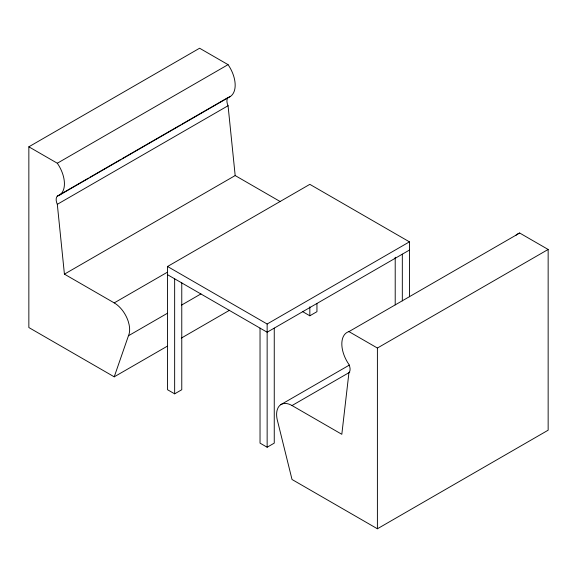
<?xml version="1.0" encoding="UTF-8"?>
<svg xmlns="http://www.w3.org/2000/svg" width="577" height="577" viewBox="0 0 577 577"><rect width="100%" height="100%" fill="white"/><g stroke="black" fill="none" stroke-linecap="round" stroke-linejoin="round"><path stroke-width="0.87" d="M228.059 64.653L199.599 48.223L28.85 146.803L28.85 327.541L114.224 376.831L128.455 335.756A21.803 12.586 60 0 0 129.118 324.714L128.274 321.483A21.803 12.586 60 0 0 114.224 302.896L64.422 274.147L57.311 204.316A8.532 4.926 60 0 1 57.311 196.101A25.157 14.526 60 0 0 57.311 163.233L228.059 64.653A25.157 14.526 60 0 1 228.059 97.513A8.532 4.926 60 0 0 228.059 105.728L235.178 175.559L280.307 201.618M57.311 196.101L88.497 178.091M90.055 177.189L120.463 159.634M122.021 158.733L180.5 124.978M182.058 124.077L228.059 97.513M59.373 195.199L230.122 96.611M57.311 204.316L228.059 105.728M64.422 274.147L235.178 175.559M181.769 282.802L181.769 389.727L174.651 393.839L167.539 389.727L167.539 266.495L309.835 184.344L409.439 241.85L409.439 296.794M114.224 302.896L167.243 272.286M128.455 335.756L167.438 313.253M181.474 305.146L200.969 293.895M114.224 376.831L167.243 346.222M181.279 338.122L229.617 310.21M167.539 266.495L267.144 324.007L409.439 241.85M409.439 250.065L267.144 332.222L167.539 274.71M302.716 311.681L309.835 315.792L316.946 311.681L316.946 303.596M292.02 405.544L341.822 434.301L348.941 372.684A8.532 4.926 60 0 0 348.941 364.469A25.157 14.526 60 0 1 348.941 331.609L519.689 233.029L548.15 249.459L548.15 430.197L377.401 528.777L292.02 479.487L277.797 421.975A21.803 12.586 60 0 1 277.126 410.168L277.977 407.91A21.803 12.586 60 0 1 292.02 405.544L349.72 372.237M348.941 331.609L377.401 348.039L548.15 249.459M280.761 404.686L349.373 365.075M260.032 328.111L260.032 443.129L267.144 447.233L274.255 443.129L274.255 328.111M28.85 146.803L57.311 163.233M402.32 254.176L402.32 300.898M395.209 257.255L395.209 304.88M377.401 348.039L377.401 528.777M309.835 306.805L309.835 315.792M267.144 324.007L267.144 447.233M174.651 278.821L174.651 393.839M515.867 235.344A25.157 14.526 60 0 1 519.689 233.029"/></g></svg>
